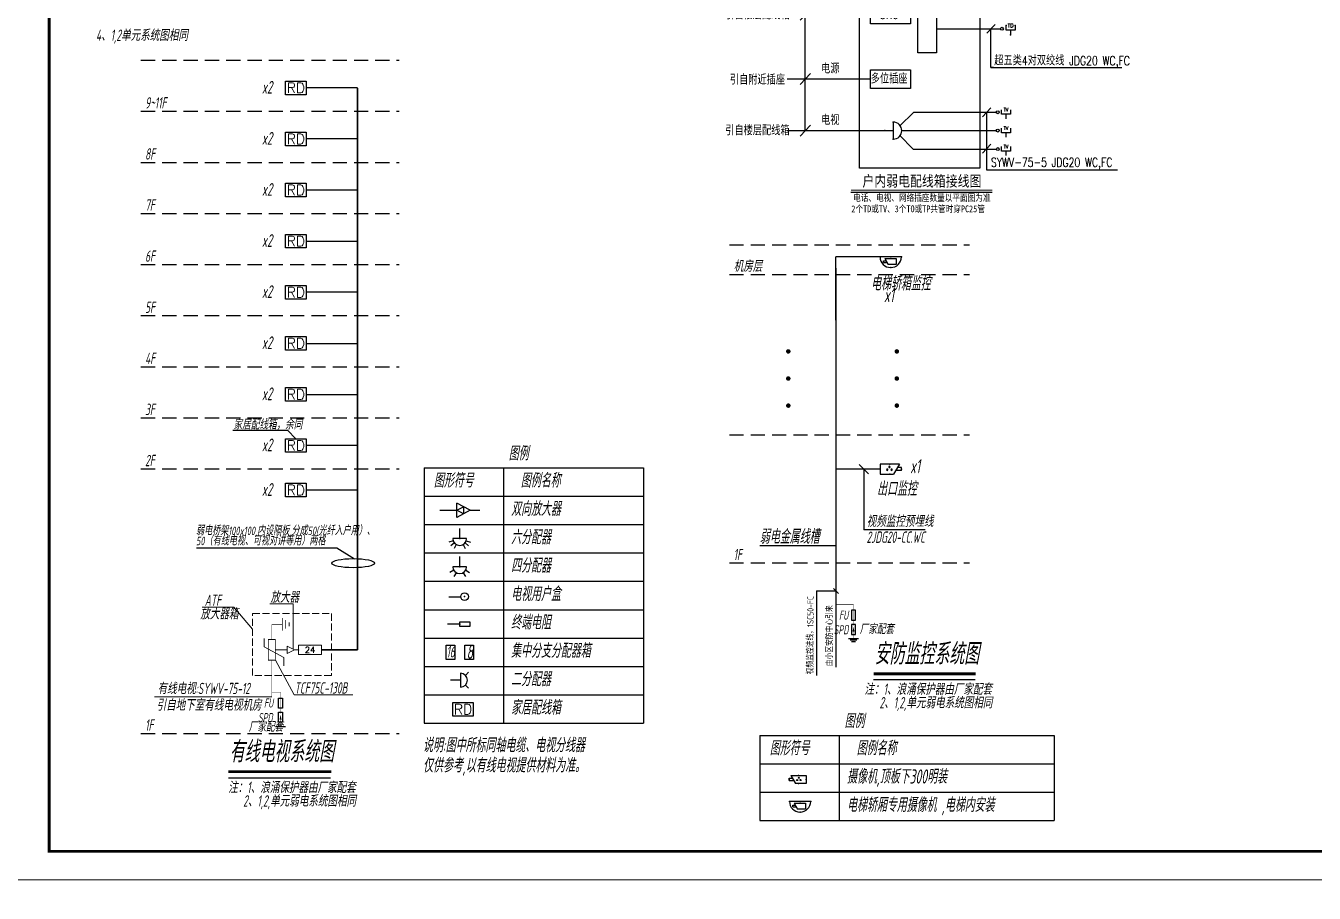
# Model space of a CAD drawing. Extents: x 3774419 to 4775970, y -926964 to 2266.
# Drawn here: x 4609446 to 4654804, y -689729 to -659165 of the extents above; entities that cross this region are included whole.
import ezdxf
from ezdxf.enums import TextEntityAlignment as Align

# ---------------------------------------------------------------- set-up
doc = ezdxf.new("R2010")
doc.units = 0
doc.header["$LTSCALE"] = 1000
doc.header["$MEASUREMENT"] = 0
doc.linetypes.add('DASH', pattern=[0.35, 0.25, -0.1])
doc.linetypes.add('DASHED', pattern=[0.75, 0.5, -0.25])
doc.layers.get('0').update_dxf_attribs({"linetype": 'CONTINUOUS'})
for name, color, linetype in [('!!电气', 1, 'CONTINUOUS'), ('!校对', 2, 'CONTINUOUS'), ('DIM-照明', 7, 'CONTINUOUS'), ('EQUIP-安防', 3, 'CONTINUOUS'), ('EQUIP-通讯', 3, 'CONTINUOUS'), ('LINMK1', 7, 'CONTINUOUS'), ('PDIM', 3, 'CONTINUOUS'), ('T-通用', 7, 'CONTINUOUS'), ('TEL_TEXT', 7, 'CONTINUOUS'), ('WIRE-照明', 2, 'CONTINUOUS'), ('消防平面文字层', 141, 'CONTINUOUS'), ('照明平面导线层', 3, 'CONTINUOUS')]:
    doc.layers.add(name, color=color, linetype=linetype)
doc.layers.add('图框', color=147, linetype='CONTINUOUS', lineweight=20)
doc.layers.add('文字彩图', color=7, linetype='CONTINUOUS', lineweight=0)
doc.styles.add('-黑体', font='simhei.ttf', dxfattribs={"width": 0.8})
doc.styles.add('1常用弱电', font='SIMPLEX.shx', dxfattribs={"width": 0.8, "height": 3.5, "bigfont": 'HZTXT.shx'})
doc.styles.add('_COMPLEX', font='COMPLEX', dxfattribs={"width": 0.6})
doc.styles.add('_HZTXT', font='isocp2.shx', dxfattribs={"width": 0.8, "bigfont": 'hztxt.shx'})
doc.styles.add('_TCH_LABEL', font='COMPLEX', dxfattribs={"bigfont": 'GBCBIG'})
doc.styles.add('_TEL_DIM', font='SIMPLEX', dxfattribs={"width": 0.8, "height": 3.5, "bigfont": 'HZTXT'})
doc.styles.add('DX', font='romans.shx', dxfattribs={"width": 0.8, "bigfont": 'hztxt.shx'})
doc.styles.add('HZTXT', font='gbeitc.shx', dxfattribs={"width": 0.8, "height": 400, "bigfont": 'hztxt.shx'})
doc.styles.get("Standard").update_dxf_attribs({"font": 'gbenor.shx', "bigfont": 'gbcbig.shx'})

# ---------------------------------------------------------------- blocks, each defined once
blk = doc.blocks.new('电视图例$0$弱电图块双向放大器')
for p, q in [((-598, 0), (0, 0)), ((0, -251), (0, 251)), ((470, 0), (0, 251)), ((0, 0), (235, 125)), ((470, 0), (0, -251)), ((235, -125), (0, 0)), ((235, 125), (235, -125)), ((470, 0), (810, 0))]:
    blk.add_line(p, q)
blk.add_point((0, 0))
blk = doc.blocks.new('电视图例$0$六分配器')
for p, q in [((243, 0), (-243, 0)), ((0, 0), (0, 357)), ((-231, -78), (-380, -128)), ((-188, -155), (-309, -256)), ((-119, -212), (-197, -350)), ((119, -212), (197, -350)), ((188, -155), (309, -256)), ((231, -78), (380, -128))]:
    blk.add_line(p, q)
blk.add_arc((0, 0), 243, 180, 0)
blk.add_point((0, 0))
blk = doc.blocks.new('电视图例$0$电视用户盒')
blk.add_line((-932, -1), (-222, -1))
blk.add_circle((0, 0), 222)
blk.add_point((0, 0))
blk = doc.blocks.new('电视图例$0$终端电阻')
blk.add_line((0, 0), (-706, 0))
blk.add_lwpolyline([(0, 132), (601, 132), (601, -132), (0, -132)], close=True)
blk.add_point((0, 0))
blk = doc.blocks.new('四分配器')
for p, q in [((243, 0), (-243, 0)), ((0, 0), (0, 357)), ((-211, -122), (-347, -201)), ((-122, -211), (-201, -347)), ((122, -211), (201, -347)), ((211, -122), (347, -201))]:
    blk.add_line(p, q)
blk.add_arc((0, 0), 243, 180, 0)
blk.add_point((0, 0))
blk = doc.blocks.new('二分配器')
for p, q in [((243, 0), (-243, 0)), ((0, 0), (0, 357)), ((-172, -172), (-284, -284)), ((172, -172), (284, -284))]:
    blk.add_line(p, q)
blk.add_arc((0, 0), 243, 180, 0)
blk.add_point((0, 0))
blk = doc.blocks.new('CNS-TC4')
at = {"color": 130}
blk.add_lwpolyline([(-300, 200), (300, 200), (300, -200), (-300, -200)], close=True, dxfattribs=at)
at = {"color": 7, "style": '1常用弱电'}
blk.add_text('RD', height=300, dxfattribs=at).set_placement((0, 0), align=Align.MIDDLE)
blk = doc.blocks.new('$equip$00001677')
for p, q in [((0.75, 0.6), (-0.75, 0.6)), ((-0.75, 0.6), (-0.75, 0)), ((-0.75, 0), (0.75, 0)), ((0.75, 0), (0.75, 0.6))]:
    blk.add_line(p, q)
for p in [(-0.75, 0.3), (0, 0.6), (0, 0), (0.75, 0.3)]:
    blk.add_point(p)
at = {"style": '_TCH_LABEL', "flags": 8}
blk.add_attdef('16', text='', height=0.4, dxfattribs=at).set_placement((0, 0.3), align=Align.MIDDLE_CENTER)
at = {"style": '_TCH_LABEL', "flags": 9}
blk.add_attdef('A', (0, 0), '', height=0.00002, dxfattribs=at)
blk = doc.blocks.new('$equip$00001679')
blk.add_lwpolyline([(0, 0), (0, -0.267)])
blk.add_lwpolyline([(0, -0.733), (-0.233, -0.267), (0.233, -0.267), (0, -0.733), (0, -1)], close=True)
at = {"flags": 9}
blk.add_attdef('S', (0, 0), '', height=0.00000667, dxfattribs=at)
blk = doc.blocks.new('0114')
at = {"color": 3, "linetype": 'Continuous', "const_width": 0.3}
for points in [[(0, 0), (0, -4.58)], [(-2.75, -4.58), (2.75, -4.58)], [(-1.83, -6.01), (1.83, -6.01)], [(-0.86, -7.5), (0.86, -7.5)]]:
    blk.add_lwpolyline(points, dxfattribs=at)
blk = doc.blocks.new('_LINKPT1')
blk.add_line((0, 0), (0, 0))
blk = doc.blocks.new('M_X40NMK')
for p, q in [((-0.5, 0.5), (-0.5, 1)), ((0.5, 0.5), (-0.5, 0.5)), ((0, 0.5), (0, 0)), ((0.5, 1), (0.5, 0.5))]:
    blk.add_line(p, q)
at = {"xscale": 0.002, "yscale": 0.002, "zscale": 0.002}
blk.add_blockref('_LINKPT1', (0, 0), dxfattribs=at)
at = {"style": '_COMPLEX', "width": 0.8, "flags": 8}
blk.add_attdef('$TEXT$', text='', height=0.4, dxfattribs=at).set_placement((0, 1), align=Align.MIDDLE_CENTER)
at = {"width": 0.8, "flags": 9}
blk.add_attdef('A', (0, 0), '', height=0.00002, dxfattribs=at)
blk = doc.blocks.new('00DX001_5-424')
blk.add_line((0, 0), (12.5, 0))
blk.add_circle((15, 0), 2.5)
blk = doc.blocks.new('$equip$00001382')
for p, q in [((-0.5, 0.5), (-0.5, 1)), ((0.5, 0.5), (-0.5, 0.5)), ((0, 0.5), (0, 0)), ((0.5, 1), (0.5, 0.5))]:
    blk.add_line(p, q)
for p in [(-0.5, 1), (0, 0.5), (0, 0), (0.5, 1)]:
    blk.add_point(p)
at = {"style": '_TCH_LABEL', "flags": 8}
blk.add_attdef('$TEXT$', text='', height=0.4, dxfattribs=at).set_placement((0, 1), align=Align.MIDDLE_CENTER)
at = {"style": '_TCH_LABEL', "flags": 9}
blk.add_attdef('A', (0, 0), '', height=0.00002, dxfattribs=at)
blk = doc.blocks.new('M_X41FTT')
for p, q in [((-0.5, 0.5), (-0.5, 1)), ((0.5, 0.5), (-0.5, 0.5)), ((0, 0.5), (0, 0)), ((0.5, 1), (0.5, 0.5))]:
    blk.add_line(p, q)
at = {"xscale": 0.002, "yscale": 0.002, "zscale": 0.002}
blk.add_blockref('_LINKPT1', (0, 0), dxfattribs=at)
at = {"style": '_COMPLEX', "width": 0.8, "flags": 8}
blk.add_attdef('$TEXT$', text='', height=0.4, dxfattribs=at).set_placement((0, 1), align=Align.MIDDLE_CENTER)
at = {"width": 0.8, "flags": 9}
blk.add_attdef('A', (0, 0), '', height=0.00002, dxfattribs=at)
blk = doc.blocks.new('$equip$00001429')
for p, q in [((-0.5, 0.5), (0.5, 0.5)), ((0, 0), (0, 0.5))]:
    blk.add_line(p, q)
blk.add_arc((0, 0.5), 0.5, 0, 180)
for p in [(0, 1), (-0.5, 0.5), (0, 0), (0.5, 0.5)]:
    blk.add_point(p)
at = {"style": '_TCH_LABEL', "flags": 9}
blk.add_attdef('A', (0, 0), '', height=0.00002, dxfattribs=at)
blk = doc.blocks.new('DGASDGSDGASDGSAG')
for p, q in [((646042, -71350), (646045, -60539)), ((646045, -61255), (651729, -61255)), ((646045, -62071), (651729, -62071)), ((646045, -62886), (651729, -62886)), ((648435, -73008), (648435, -63847)), ((648435, -63847), (653720, -63847)), ((653720, -63847), (653720, -73008)), ((654003, -64913), (654375, -64525)), ((654191, -64396), (654189, -66085)), ((654191, -64396), (659951, -64396)), ((654003, -65594), (654375, -65206)), ((645289, -66234), (648905, -66234)), ((645810, -66484), (646275, -66000)), ((650666, -66234), (650996, -66234)), ((654003, -66279), (654375, -65892)), ((651838, -66860), (654322, -66860)), ((654024, -67056), (654396, -66669)), ((654212, -68563), (654210, -66862)), ((654213, -68349), (654212, -68348)), ((654324, -68563), (654212, -68563)), ((654213, -68563), (659972, -68563)), ((645239, -69073), (648905, -69073)), ((645810, -69323), (646275, -68839)), ((650188, -71159), (650819, -70542)), ((650819, -70542), (654447, -70542)), ((653838, -70736), (654210, -70348)), ((654019, -70542), (654019, -73083)), ((645239, -71342), (649529, -71342)), ((645810, -71592), (646275, -71107)), ((650288, -71351), (654447, -71351)), ((650188, -71550), (650789, -72161)), ((653838, -72336), (654210, -71949)), ((650789, -72161), (654441, -72161)), ((653720, -73008), (648435, -73008)), ((654019, -73083), (659779, -73083)), ((648049, -74062), (654271, -74062))]:
    blk.add_line(p, q)
for points in [[(650996, -64473), (651817, -64473), (651817, -66234), (650996, -66234)], [(648905, -66650), (648905, -65830), (650666, -65830), (650666, -66650)], [(650996, -66234), (651817, -66234), (651817, -67921), (650996, -67921)], [(648905, -69495), (648905, -68674), (650666, -68674), (650666, -69495)]]:
    blk.add_lwpolyline(points, close=True)
for points, const_width in [([(651817, -64717), (654613, -64717)], 35), ([(651817, -65398), (654613, -65398)], 35), ([(645289, -66234), (648905, -66234)], 35), ([(651817, -66083), (654613, -66083)], 35), ([(651838, -66860), (654634, -66860)], 35), ([(645239, -69073), (648435, -69073)], 35), ([(650188, -71159), (650819, -70542)], 35), ([(650819, -70542), (654447, -70542)], 35), ([(645239, -71342), (649538, -71351)], 35), ([(650288, -71351), (654447, -71351)], 35), ([(650188, -71550), (650789, -72161)], 35), ([(650789, -72161), (654454, -72160)], 35), ([(648049, -73972), (654271, -73972)], 30)]:
    blk.add_lwpolyline(points, dxfattribs=dict(const_width=const_width))
at = {"xscale": 400, "yscale": 400, "zscale": 400}
for name, p, values in [('M_X40NMK', (655012, -64997), {'$TEXT$': 'TP'}), ('M_X40NMK', (655012, -65683), {'$TEXT$': 'TP'}), ('M_X40NMK', (655012, -66368), {'$TEXT$': 'TP'}), ('M_X41FTT', (654871, -70832), {'$TEXT$': 'TV'}), ('M_X41FTT', (654871, -71642), {'$TEXT$': 'TV'}), ('M_X41FTT', (654871, -72451), {'$TEXT$': 'TV'})]:
    blk.add_blockref(name, p, dxfattribs=at).add_auto_attribs(values)
at = {"xscale": 25, "yscale": 25, "zscale": 25}
for p in [(654301, -64717), (654301, -65398), (654301, -66083), (654322, -66860), (654134, -70541), (654134, -71351), (654141, -72160)]:
    blk.add_blockref('00DX001_5-424', p, dxfattribs=at)
at = {"ltscale": 0.5, "xscale": 400, "yscale": 400, "zscale": 400}
blk.add_blockref('$equip$00001382', (655077, -67125), dxfattribs=at).add_auto_attribs({'$TEXT$': 'TD'})
at = {"xscale": 750, "yscale": 750, "zscale": 750, "rotation": 270}
blk.add_blockref('$equip$00001429', (649538, -71351), dxfattribs=at)
at = {"style": 'DX', "width": 0.75}
for s, p in [('二芯光缆 JDG20 WC,FC', (646277, -61146)), ('BV-3X2.5 JDG20 WC,FC', (646235, -61900)), ('SYWV-75-5 JDG20 WC,FC', (646235, -62716)), ('RVS-2X0.5 JDG16 WC,FC', (654381, -64259)), ('超五类4对双绞线 JDG20 WC,FC', (654355, -68473)), ('SYWV-75-5 JDG20 WC,FC', (654209, -72946))]:
    blk.add_text(s, height=400, dxfattribs=at).set_placement(p)
for s, height, style, width, p in [('户内弱电配线箱 (JX)', 400, 'DX', 0.75, (651011, -63659)), ('配线架', 400, 'DX', 0.75, (649871, -65038)), ('数据', 400, 'DX', 0.75, (647142, -65988)), ('电话', 400, 'DX', 0.75, (647761, -65986)), ('引自楼层配线箱', 400, 'DX', 0.75, (643936, -66443)), ('ONU', 400, 'DX', 0.75, (649730, -66426)), ('电源', 400, 'DX', 0.75, (647142, -68827)), ('引自附近插座', 400, 'DX', 0.75, (643936, -69318)), ('多位插座', 400, 'DX', 0.75, (649730, -69271)), ('电视', 400, 'DX', 0.75, (647142, -71096)), ('引自楼层配线箱', 400, 'DX', 0.75, (643936, -71551)), ('户内弱电配线箱接线图', 480, '-黑体', 0.8, (651175, -73808)), ('电话、电视、网络插座数量以平面图为准', 300, '-黑体', 0.8, (651171, -74453)), ('2个TD或TV、3个TO或TP共管时穿PC25管', 300, '-黑体', 0.8, (651008, -74944))]:
    blk.add_text(s, height=height, dxfattribs=dict(style=style, width=width)).set_placement(p, align=Align.CENTER)
blk = doc.blocks.new('$equip$00002965')
for p, q in [((-0.75, -0.1), (-0.75, 0.1)), ((-0.75, 0.1), (-0.46, 0.1)), ((-0.6, 0.35), (0.75, 0.35)), ((-0.6, 0.35), (-0.2, -0.35)), ((0.75, 0.35), (0.75, -0.35)), ((-0.75, -0.1), (-0.34, -0.1)), ((0.75, -0.35), (-0.2, -0.35))]:
    blk.add_line(p, q)
at = {"const_width": 0.05}
blk.add_lwpolyline([(-0.75, 0.1), (-0.75, -0.1), (-0.34, -0.1), (-0.2, -0.35), (0.75, -0.35), (0.75, 0.35), (-0.6, 0.35), (-0.46, 0.1), (-0.75, 0.1), (-0.75, -0.1)], dxfattribs=at)
for centre in [(0.1, 0.15), (-0.05, -0.05), (0.25, -0.05)]:
    blk.add_circle(centre, 0.05)
for p in [(-0.75, 0), (0.07, 0.35), (0.07, -0.35), (0.75, 0)]:
    blk.add_point(p)
for points in [[(0.06, 0.17), (0.14, 0.17), (0.05, 0.15), (0.15, 0.15)], [(0.06, 0.12), (0.14, 0.12), (0.05, 0.15), (0.15, 0.15)], [(0.07, 0.19), (0.12, 0.19), (0.06, 0.17), (0.14, 0.17)], [(0.07, 0.11), (0.12, 0.11), (0.06, 0.12), (0.14, 0.12)], [(0.1, 0.2), (0.1, 0.2), (0.07, 0.19), (0.12, 0.19)], [(0.1, 0.1), (0.1, 0.1), (0.07, 0.11), (0.12, 0.11)], [(-0.09, -0.03), (-0.01, -0.03), (-0.1, -0.05), (0, -0.05)], [(-0.09, -0.08), (-0.01, -0.08), (-0.1, -0.05), (0, -0.05)], [(-0.08, -0.01), (-0.03, -0.01), (-0.09, -0.03), (-0.01, -0.03)], [(-0.08, -0.09), (-0.03, -0.09), (-0.09, -0.08), (-0.01, -0.08)], [(-0.05, 0), (-0.05, 0), (-0.08, -0.01), (-0.03, -0.01)], [(-0.05, -0.1), (-0.05, -0.1), (-0.08, -0.09), (-0.03, -0.09)], [(0.21, -0.03), (0.29, -0.03), (0.2, -0.05), (0.3, -0.05)], [(0.21, -0.08), (0.29, -0.08), (0.2, -0.05), (0.3, -0.05)], [(0.22, -0.01), (0.27, -0.01), (0.21, -0.03), (0.29, -0.03)], [(0.22, -0.09), (0.27, -0.09), (0.21, -0.08), (0.29, -0.08)], [(0.25, 0), (0.25, 0), (0.22, -0.01), (0.27, -0.01)], [(0.25, -0.1), (0.25, -0.1), (0.22, -0.09), (0.27, -0.09)]]:
    blk.add_solid(points)
at = {"color": 7, "style": '_TEL_DIM', "flags": 1}
for tag in ['A', 'REMARK']:
    blk.add_attdef(tag, text='', height=0.00002, dxfattribs=at).set_placement((0, 0), align=Align.MIDDLE_CENTER)
blk = doc.blocks.new('$equip$00002731')
for p, q in [((0.75, 0), (-0.75, 0)), ((-0.517, -0.273), (-0.341, -0.273)), ((-0.517, -0.393), (-0.517, -0.273)), ((-0.517, -0.393), (-0.273, -0.393)), ((-0.427, -0.123), (-0.187, -0.543)), ((-0.427, -0.123), (0.383, -0.123)), ((0.383, -0.543), (-0.187, -0.543)), ((0.383, -0.123), (0.383, -0.543))]:
    blk.add_line(p, q)
at = {"const_width": 0.04}
for points in [[(-0.75, 0), (-0.775, 0)], [(0.75, 0), (0.775, 0)]]:
    blk.add_lwpolyline(points, dxfattribs=at)
blk.add_lwpolyline([(0.75, 0, -1), (-0.75, 0), (0.75, 0), (0.75, 0, -1), (-0.75, 0, -1.517539)], format="xyb", dxfattribs=at)
blk.add_arc((0, 0), 0.75, 180, 0)
for p in [(0, 0), (0.75, 0), (-0.75, -0.005), (0, -0.75)]:
    blk.add_point(p)
at = {"color": 7, "flags": 1}
for tag in ['A', 'REMARK']:
    blk.add_attdef(tag, text='', height=0.00002, dxfattribs=at).set_placement((0, 0), align=Align.MIDDLE_CENTER)
blk = doc.blocks.new('$equip$00001465')
for p, q in [((-0.75, 0.1), (-0.457, 0.1)), ((-0.75, -0.1), (-0.75, 0.1)), ((-0.6, 0.35), (-0.2, -0.35)), ((-0.6, 0.35), (0.75, 0.35)), ((0.75, 0.35), (0.75, -0.35)), ((-0.75, -0.1), (-0.343, -0.1)), ((0.75, -0.35), (-0.2, -0.35))]:
    blk.add_line(p, q)
for centre in [(-0.05, -0.05), (0.1, 0.15), (0.25, -0.05)]:
    blk.add_circle(centre, 0.05)
for p in [(-0.75, 0), (0.075, 0.35), (0.75, 0), (0.075, -0.35)]:
    blk.add_point(p)
for points in [[(-0.05, 0), (-0.05, 0), (-0.075, -0.007), (-0.025, -0.007)], [(0.057, 0.175), (0.143, 0.175), (0.05, 0.15), (0.15, 0.15)], [(0.057, 0.125), (0.143, 0.125), (0.05, 0.15), (0.15, 0.15)], [(0.075, 0.193), (0.125, 0.193), (0.057, 0.175), (0.143, 0.175)], [(0.075, 0.107), (0.125, 0.107), (0.057, 0.125), (0.143, 0.125)], [(0.1, 0.2), (0.1, 0.2), (0.075, 0.193), (0.125, 0.193)], [(0.1, 0.1), (0.1, 0.1), (0.075, 0.107), (0.125, 0.107)], [(0.25, 0), (0.25, 0), (0.225, -0.007), (0.275, -0.007)], [(-0.093, -0.025), (-0.007, -0.025), (-0.1, -0.05), (0, -0.05)], [(-0.093, -0.075), (-0.007, -0.075), (-0.1, -0.05), (0, -0.05)], [(-0.075, -0.007), (-0.025, -0.007), (-0.093, -0.025), (-0.007, -0.025)], [(-0.075, -0.093), (-0.025, -0.093), (-0.093, -0.075), (-0.007, -0.075)], [(-0.05, -0.1), (-0.05, -0.1), (-0.075, -0.093), (-0.025, -0.093)], [(0.207, -0.025), (0.293, -0.025), (0.2, -0.05), (0.3, -0.05)], [(0.207, -0.075), (0.293, -0.075), (0.2, -0.05), (0.3, -0.05)], [(0.225, -0.007), (0.275, -0.007), (0.207, -0.025), (0.293, -0.025)], [(0.225, -0.093), (0.275, -0.093), (0.207, -0.075), (0.293, -0.075)], [(0.25, -0.1), (0.25, -0.1), (0.225, -0.093), (0.275, -0.093)]]:
    blk.add_solid(points)
at = {"flags": 9}
blk.add_attdef('A', (-0.016, -0.016), '', height=0.00002, dxfattribs=at)
blk = doc.blocks.new('A$C479D69DE')
at = {"layer": 'EQUIP-通讯', "linetype": 'Continuous'}
for p, q in [((791, -1211), (443, -1211)), ((737, -1266), (497, -1266)), ((688, -1321), (546, -1321))]:
    blk.add_line(p, q, dxfattribs=at)
at = {"layer": 'EQUIP-通讯', "linetype": 'Continuous', "const_width": 14.2}
for points in [[(617, 0), (0, 0)], [(617, 0), (617, -752)], [(617, -913), (617, -1211)]]:
    blk.add_lwpolyline(points, dxfattribs=at)
at = {"layer": 'EQUIP-通讯', "linetype": 'Continuous'}
for points in [[(690, -206), (543, -206), (543, -560), (690, -560)], [(690, -707), (543, -707), (543, -1062), (690, -1062)]]:
    blk.add_lwpolyline(points, close=True, dxfattribs=at)
blk.add_lwpolyline([(617, -795, 0, 70.8, 0), (617, -963, 70.8, 70.8, 0)], format="xyseb", dxfattribs=at)
at = {"layer": 'DIM-照明', "color": 7, "style": 'HZTXT', "width": 0.7}
for s, p in [('FU', (272, -382)), ('SPD', (181, -897))]:
    blk.add_text(s, height=320, dxfattribs=at).set_placement(p, align=Align.MIDDLE)
blk.add_text('厂家配套', height=320, dxfattribs=at).set_placement((832, -1047))
blk = doc.blocks.new('A$C6D74366A')
at = {"layer": '!!电气', "color": 2}
blk.add_blockref('A$C479D69DE', (0, -925), dxfattribs=at)

msp = doc.modelspace()

# ---------------------------------------------------------------- linework, layer by layer
at = {"layer": '!!电气'}
msp.add_lwpolyline([(4637966.3, -677484.9), (4635284.6, -677484.9)], dxfattribs=at)
at = {"layer": 'DIM-照明', "color": 84, "linetype": 'DASHED'}
for p, q in [((4613501.5, -660377.4), (4622585.5, -660377.4)), ((4613501.5, -662177.4), (4622585.5, -662177.4)), ((4613501.5, -663977.4), (4622585.5, -663977.4)), ((4613501.5, -665777.4), (4622585.5, -665777.4)), ((4634217.1, -666885.7), (4642664.3, -666885.7)), ((4613501.5, -667577.4), (4622585.5, -667577.4)), ((4634217.1, -667930.1), (4642664.3, -667930.1)), ((4613501.5, -669377.4), (4622585.5, -669377.4)), ((4613501.5, -671177.4), (4622585.5, -671177.4)), ((4613501.5, -672977.4), (4622585.5, -672977.4)), ((4634217.1, -673577.7), (4642664.3, -673577.7)), ((4613501.5, -674777.4), (4622585.5, -674777.4)), ((4634217.1, -678091.4), (4642664.3, -678091.4)), ((4613501.5, -684099.4), (4622585.5, -684099.5, 0))]:
    msp.add_line(p, q, dxfattribs=at)
at = {"layer": 'DIM-照明', "color": 7}
for p, q in [((4616731.2, -673409, -59594.4), (4618660.7, -673409, -59594.4)), ((4618660.7, -673409, -59594.4), (4618955.1, -673714.2, -59594.4)), ((4615454.1, -677555.6, 76206.8), (4620399.3, -677555.6, 76206.8)), ((4620399.3, -677555.6, 76206.8), (4621013.4, -677943, 76206.8))]:
    msp.add_line(p, q, dxfattribs=at)
at = {"layer": 'DIM-照明'}
for p, q in [((4623465.7, -674739.2, 7434.4), (4623465.7, -683739.2, 7434.4)), ((4623465.7, -674739.2, 7434.4), (4631196.7, -674739.2, 7434.4)), ((4626260.3, -674739.2, 7434.4), (4626260.3, -683739.2, 7434.4)), ((4631196.7, -674739.2, 7434.4), (4631196.7, -683739.2, 7434.4)), ((4623465.7, -675739.2, 7434.4), (4631196.7, -675739.2, 7434.4)), ((4623465.7, -676739.2, 7434.4), (4631196.7, -676739.2, 7434.4)), ((4623465.7, -677739.2, 7434.4), (4631196.7, -677739.2, 7434.4)), ((4623465.7, -678739.2, 7434.4), (4631196.7, -678739.2, 7434.4)), ((4623465.7, -679739.2, 7434.4), (4631196.7, -679739.2, 7434.4)), ((4623465.7, -680739.2, 7434.4), (4631196.7, -680739.2, 7434.4)), ((4623465.7, -681739.2, 7434.4), (4631196.7, -681739.2, 7434.4)), ((4623465.7, -682739.2, 7434.4), (4631196.7, -682739.2, 7434.4)), ((4623465.7, -683739.2, 7434.4), (4631196.7, -683739.2, 7434.4)), ((4635289.9, -684170.2), (4635289.9, -687170.2)), ((4635289.9, -684170.2), (4645644, -684170.2)), ((4638084.5, -684170.2), (4638084.5, -687170.2)), ((4645644, -684170.2), (4645644, -687170.2)), ((4635289.9, -685170.2), (4645644, -685170.2)), ((4635289.9, -686170.2), (4645644, -686170.2)), ((4635289.9, -687170.2), (4645644, -687170.2))]:
    msp.add_line(p, q, dxfattribs=at)
at = {"layer": 'DIM-照明', "color": 7, "ltscale": 4}
for p, q in [((4639291.2, -682192.9, 0), (4642867.6, -682192.9, 0)), ((4616582.9, -685660.4), (4620177.5, -685660.4))]:
    msp.add_line(p, q, dxfattribs=at)
at = {"layer": 'DIM-照明', "color": 7, "ltscale": 4, "const_width": 98.5, "elevation": 0}
for points in [[(4639290.1, -681998.7), (4642889.3, -681998.7)], [(4616581.7, -685444.7), (4620201.6, -685444.7)]]:
    msp.add_lwpolyline(points, dxfattribs=at)
at = {"layer": 'DIM-照明', "color": 7}
msp.add_ellipse((4620973.1, -678099, 76206.8), major_axis=(-754.2, 0), ratio=0.2126389, start_param=-1.5707963, end_param=4.712389, dxfattribs=at)
at = {"layer": 'EQUIP-通讯'}
for p, q in [((4621124.6, -661354.2, -59593.1), (4619315.1, -661354.2, -59593.1)), ((4621124.6, -661354.2, -59593.1), (4619315.1, -661354.2, -59593.1)), ((4621124.6, -663154.2, -59593.1), (4619315.1, -663154.2, -59593.1)), ((4621124.6, -663154.2, -59593.1), (4619315.1, -663154.2, -59593.1)), ((4621124.6, -664954.2, 0), (4619315.1, -664954.2, -59593.1)), ((4621124.6, -664954.2, 0), (4619315.1, -664954.2, -59593.1)), ((4619315.1, -666754.2, -59594.4), (4621124.6, -666754.2, -59593.1)), ((4621124.6, -668554.2), (4619315.1, -668554.2, -59593.1)), ((4621124.6, -668554.2), (4619315.1, -668554.2, -59593.1)), ((4619315.1, -670354.2, -59594.4), (4621124.6, -670354.2, -59593.1)), ((4619315.1, -672154.2, -59594.4), (4621124.6, -672154.2, -59593.1)), ((4621124.6, -673954.2), (4619315.1, -673954.2, -59593.1)), ((4621124.6, -673954.2), (4619315.1, -673954.2, -59593.1)), ((4621124.6, -675524.3), (4619315.1, -675524.3, -59593.1)), ((4621124.6, -675524.3), (4619315.1, -675524.3, -59593.1))]:
    msp.add_line(p, q, dxfattribs=at)
at = {"layer": 'EQUIP-通讯', "linetype": 'Continuous'}
msp.add_line((4618242.2, -683855.1, -116692.3), (4618590.2, -683855.1, -116692.3), dxfattribs=at)
at = {"layer": 'EQUIP-通讯', "const_width": 50, "elevation": 0}
msp.add_lwpolyline([(4621124.6, -681153.6), (4621124.6, -661354.2)], dxfattribs=at)
at = {"layer": 'EQUIP-通讯', "const_width": 50}
for points in [[(4637964.1, -667700.9), (4637967.3, -678623.4)], [(4619859.6, -681153.6), (4621124.6, -681153.6)]]:
    msp.add_lwpolyline(points, dxfattribs=at)
at = {"layer": 'EQUIP-通讯', "linetype": 'Continuous', "const_width": 14.2}
for points in [[(4618109.9, -680254.3), (4618109.9, -680788.1)], [(4618109.9, -682813.3), (4618109.9, -681519.1)]]:
    msp.add_lwpolyline(points, dxfattribs=at)
at = {"layer": 'EQUIP-通讯', "elevation": 7434.4}
for points in [[(4624242.3, -680993.8), (4624553.4, -680993.8), (4624553.4, -681487.6), (4624242.3, -681487.6)], [(4624900.6, -680993.8), (4625211.6, -680993.8), (4625211.6, -681487.6), (4624900.6, -681487.6)]]:
    msp.add_lwpolyline(points, close=True, dxfattribs=at)
at = {"layer": 'EQUIP-通讯', "linetype": 'Continuous', "const_width": 14.2, "elevation": -116692.3}
for points in [[(4618416.2, -682644.3), (4618109.9, -682644.3)], [(4618416.2, -682644.3), (4618416.2, -683396.6)], [(4618416.2, -683557.5), (4618416.2, -683855.1)]]:
    msp.add_lwpolyline(points, dxfattribs=at)
at = {"layer": 'EQUIP-通讯', "linetype": 'Continuous', "elevation": -116692.3}
for points in [[(4618342.8, -682850), (4618489.6, -682850), (4618489.6, -683204.3), (4618342.8, -683204.3)], [(4618342.8, -683351.6), (4618489.6, -683351.6), (4618489.6, -683705.9), (4618342.8, -683705.9)]]:
    msp.add_lwpolyline(points, close=True, dxfattribs=at)
msp.add_lwpolyline([(4618416.2, -683439, 0, 70.8, 0), (4618416.2, -683607.2, 70.8, 70.8, 0)], format="xyseb", dxfattribs=at)
at = {"layer": 'LINMK1', "color": 2}
for p in [(4638949.4, -674784.1), (4641103.2, -676921.7)]:
    msp.add_line(p, (4638949.4, -676921.7), dxfattribs=at)
at = {"layer": 'LINMK1', "color": 3}
for p, q in [((4637285.5, -679076.6, 70815.7), (4637285.5, -682053.1, 70815.7)), ((4637285.5, -679076.6, 86864.8), (4637967.2, -679076.6, 3.2))]:
    msp.add_line(p, q, dxfattribs=at)
at = {"layer": 'T-通用', "linetype": 'Continuous', "const_width": 79.4}
for points in [[(4636250.5, -670638.8, 1), (4636329.9, -670638.8, 1)], [(4640070.3, -670638.8, 1), (4640149.6, -670638.8, 1)], [(4636250.5, -671593.6, 1), (4636329.9, -671593.6, 1)], [(4640070.3, -671593.6, 1), (4640149.6, -671593.6, 1)], [(4636250.5, -672548.5, 1), (4636329.9, -672548.5, 1)], [(4640070.3, -672548.5, 1), (4640149.6, -672548.5, 1)]]:
    msp.add_lwpolyline(points, format="xyb", close=True, dxfattribs=at)
at = {"layer": 'WIRE-照明'}
for p, q in [((4637964.1, -667700.9), (4637964.1, -667310.6)), ((4639521.3, -667310.6), (4637964.1, -667310.6)), ((4639523.6, -674784.1), (4637966, -674784.2))]:
    msp.add_line(p, q, dxfattribs=at)
at = {"layer": 'WIRE-照明', "color": 2, "ltscale": 0.1}
msp.add_line((4639109.4, -674946.6), (4638789.4, -674621.6), dxfattribs=at)
at = {"layer": 'WIRE-照明', "ltscale": 0.4}
msp.add_line((4637967.3, -678623.4), (4637967.3, -681764.7), dxfattribs=at)
at = {"layer": '图框'}
for points in [[(4607769.6, -629853.6), (4691869.6, -629853.6), (4691869.6, -689253.6), (4607769.6, -689253.6)], [(4607769.6, -689253.6), (4691869.6, -689253.6), (4691869.6, -748653.6), (4607769.6, -748653.6)]]:
    msp.add_lwpolyline(points, close=True, dxfattribs=at)
at = {"layer": '图框', "const_width": 100}
msp.add_lwpolyline([(4690869.6, -688253.6), (4690869.6, -630853.6), (4610269.6, -630853.6), (4610269.6, -688253.6)], close=True, dxfattribs=at)
at = {"layer": '文字彩图', "color": 3}
for p, q in [((4615650.8, -679651.2, 87669.7), (4616774.4, -679651.2, 87669.7)), ((4616774.4, -679651.2, 87669.7), (4617430.7, -680420.1, 87669.7)), ((4618860.2, -679526.1, 43834.8), (4618039.6, -679526.1, 43834.8)), ((4618860.2, -679526.1, 43834.8), (4618860.2, -681132.2, 43834.8)), ((4618898.2, -682741.8, 87669.7), (4618243.4, -681519.1)), ((4620963, -682741.8, 87669.7), (4618898.2, -682741.8, 87669.7))]:
    msp.add_line(p, q, dxfattribs=at)
at = {"layer": '文字彩图', "color": 3, "linetype": 'DASH'}
for p, q in [((4617430.7, -682058.6, 87669.7), (4617430.7, -679877, 87669.7)), ((4617430.7, -679877, 87669.7), (4620205.1, -679877, 87669.7)), ((4620205.1, -679877, 87669.7), (4620205.1, -682058.6, 87669.7)), ((4620205.1, -682058.6, 87669.7), (4617430.7, -682058.6, 87669.7))]:
    msp.add_line(p, q, dxfattribs=at)
at = {"layer": '文字彩图', "color": 3, "linetype": 'Continuous'}
for p, q in [((4617832.9, -680750.6), (4617832.9, -681051.4)), ((4617832.9, -681051.4), (4618532, -681420.8)), ((4618532, -681420.8), (4618532, -681721.5))]:
    msp.add_line(p, q, dxfattribs=at)
at = {"layer": '文字彩图', "linetype": 'Continuous'}
for p, q in [((4618505.8, -681153.6), (4618231.8, -681153.6)), ((4618109.9, -682813.3), (4613979.2, -682813.3))]:
    msp.add_line(p, q, dxfattribs=at)
at = {"layer": '文字彩图', "color": 3, "linetype": 'Continuous', "const_width": 29.2}
msp.add_lwpolyline([(4618231.8, -680788.1), (4617988.1, -680788.1), (4617988.1, -681519.1), (4618231.8, -681519.1)], close=True, dxfattribs=at)
at = {"layer": '消防平面文字层'}
msp.add_line((4637881, -678990.3, 3.2), (4638053.5, -679162.9, 3.2), dxfattribs=at)

# ---------------------------------------------------------------- block references
at = {"layer": '!校对', "color": 2}
msp.add_blockref('A$C6D74366A', (4637967.3, -678623.4), dxfattribs=at)
at = {"layer": 'EQUIP-安防', "linetype": 'ByBlock', "ltscale": 2, "xscale": 500, "yscale": 500, "zscale": 500}
for p in [(4639896.2, -667308.2), (4636705.8, -686492.6)]:
    msp.add_blockref('$equip$00002731', p, dxfattribs=at)
at = {"layer": 'EQUIP-安防', "xscale": 400, "yscale": 400, "zscale": 400}
msp.add_blockref('$equip$00002965', (4636622, -685718.9), dxfattribs=at)
at = {"layer": 'EQUIP-通讯'}
for name, p, xscale, yscale, zscale in [('$equip$00001465', (4639898.6, -674784.1), -500, 500, 500), ('电视图例$0$电视用户盒', (4624895.5, -679279.4, 7434.4), 0.6000000238418579, 0.6000000238418579, 0.6000000238418579), ('电视图例$0$终端电阻', (4624721.3, -680246.9, 7434.4), 0.6000000238418579, 0.6000000238418579, 0.6000000238418579)]:
    msp.add_blockref(name, p, dxfattribs=dict(at, xscale=xscale, yscale=yscale, zscale=zscale))
for name, p in [('电视图例$0$弱电图块双向放大器', (4624626.3, -676235.6, 7434.4)), ('电视图例$0$六分配器', (4624721.7, -677231.5, 7434.4)), ('四分配器', (4624721.7, -678225.6, 7434.4))]:
    msp.add_blockref(name, p, dxfattribs=at)
at = {"layer": 'EQUIP-通讯', "rotation": 90}
msp.add_blockref('二分配器', (4624752.5, -682223.4, 7434.4), dxfattribs=at)
at = {"layer": 'T-通用', "xscale": 1.199999988079071, "yscale": 1.199999988079071, "zscale": 1.199999988079071}
for p in [(4618955.1, -661354.2, -59594.4), (4618955.1, -663154.2, -59594.4), (4618955.1, -664954.2, -59594.4), (4618955.1, -666754.2, -59594.4), (4618955.1, -668554.2, -59594.4), (4618955.1, -670354.2, -59594.4), (4618955.1, -672154.2, -59594.4), (4618955.1, -673954.2, -59594.4), (4618955.1, -675524.3, -59594.4), (4624841.1, -683246.6, 7434.4)]:
    msp.add_blockref('CNS-TC4', p, dxfattribs=at)
at = {"layer": 'TEL_TEXT', "xscale": 0.8, "yscale": 0.8, "zscale": 0.8}
msp.add_blockref('DGASDGSDGASDGSAG', (4120054.1, -605780.1), dxfattribs=at)
at = {"layer": '文字彩图', "xscale": 81.22499990463257, "yscale": 81.22499990463257, "zscale": 81.22499990463257, "rotation": 90}
msp.add_blockref('0114', (4618109.9, -680254.3), dxfattribs=at)
at = {"layer": '文字彩图', "ltscale": 5, "xscale": -541.5, "yscale": 541.5, "zscale": 541.4999999999854, "rotation": 90}
msp.add_blockref('$equip$00001679', (4618505.8, -681153.6), dxfattribs=at)
at = {"layer": '文字彩图', "ltscale": 5}
ref = msp.add_blockref('$equip$00001677', (4619453.5, -681316), dxfattribs=dict(at, xscale=-541.5, yscale=541.5, zscale=541.4999999999854))
ref.add_attrib('$TEXT$', '24', dxfattribs={"layer": '0', "height": 216.6, "style": '_TCH_LABEL', "flags": 8}).set_placement((4619453.5, -681153.6), align=Align.MIDDLE_CENTER)

# ---------------------------------------------------------------- texts
at = {"layer": 'DIM-照明', "style": 'HZTXT', "width": 0.7}
for s, height, p in [('电梯轿箱监控', 500, (4639198.6, -668492.5)), ('x1', 500, (4639659, -668901)), ('图例', 500, (4626443.4, -674480.6, 7434.4)), ('x1', 500, (4640578.7, -674930.5)), ('图形符号', 500, (4623810.4, -675433.7, 7434.4)), ('图例名称', 500, (4626870.1, -675433.7, 7434.4)), ('出口监控', 500, (4639409.5, -675726.6)), ('双向放大器', 500, (4626528.6, -676433.7, 7434.4)), ('六分配器', 500, (4626528.6, -677433.7, 7434.4)), ('弱电金属线槽', 500, (4635284.3, -677415.1)), ('四分配器', 500, (4626528.6, -678433.7, 7434.4)), ('电视用户盒', 500, (4626528.6, -679433.7, 7434.4)), ('终端电阻', 500, (4626528.6, -680433.7, 7434.4)), ('16', 400, (4624256.1, -681419, 7434.4)), ('8', 500, (4624965.4, -681470.3, 7434.4)), ('集中分支分配器箱', 500, (4626528.6, -681433.7, 7434.4)), ('二分配器', 500, (4626528.6, -682433.7, 7434.4)), ('家居配线箱', 500, (4626528.6, -683433.7, 7434.4)), ('图例', 500, (4638267.6, -683911.6)), ('说明:图中所标同轴电缆、电视分线器', 500, (4623426.3, -684760.7, 7434.4)), ('图形符号', 500, (4635634.6, -684864.6)), ('图例名称', 500, (4638694.3, -684864.6)), ('仅供参考,以有线电视提供材料为准。', 500, (4623426.3, -685471.8, 7434.4)), ('摄像机,顶板下300明装', 500, (4638352.7, -685864.6)), ('电梯轿厢专用摄像机 ,电梯内安装', 500, (4638352.7, -686864.6))]:
    msp.add_text(s, height=height, dxfattribs=at).set_placement(p)
at = {"layer": 'DIM-照明', "color": 7, "style": 'HZTXT', "width": 0.7}
for s, height, p in [('家居配线箱，余同', 320, (4616759.8, -673384.3, -59594.4)), ('视频监控预埋线', 400, (4639045.1, -676822.7)), ('50（有线电视、可视对讲等用）两格', 300, (4615438.6, -677468.3, 76206.8)), ('弱电桥架100x100,内设隔板,分成50(光纤入户用）、', 300, (4615438.6, -677111.7, 76206.8)), ('2JDG20-CC.WC', 400, (4639045.1, -677383.4)), ('安防监控系统图', 750, (4639324.3, -681670.2, 0)), ('厂家配套', 320, (4617293.9, -684035, -116692.3)), ('有线电视系统图', 750, (4616615.9, -685116.1))]:
    msp.add_text(s, height=height, dxfattribs=at).set_placement(p)
for s, p in [('FU', (4617995.3, -683026.6, -116692.3)), ('SPD', (4617877.7, -683541.2, -116692.3))]:
    msp.add_text(s, height=320, dxfattribs=at).set_placement(p, align=Align.MIDDLE)
at = {"layer": 'PDIM', "color": 3, "style": '_HZTXT', "width": 0.8}
for s, height, p in [('视频监控进线，1SC50-FC', 221.105, (4637177.4, -682019, 70815.7)), ('由小区安防中心引来', 221.11, (4637859.2, -681730.6))]:
    msp.add_text(s, height=height, rotation=90, dxfattribs=at).set_placement(p)
at = {"layer": '照明平面导线层', "color": 7, "style": 'HZTXT', "width": 0.7}
for s, p in [('4、1,2单元系统图相同', (4611919.2, -659699.1, 45778.4)), ('9~11F', (4613647.8, -662082.2)), ('8F', (4613647.8, -663882.2)), ('7F', (4613647.8, -665682.2)), ('6F', (4613647.8, -667482.2)), ('机房层', (4634363.4, -667834.9)), ('5F', (4613647.8, -669282.2)), ('4F', (4613647.8, -671082.2)), ('3F', (4613647.8, -672882.2)), ('2F', (4613647.8, -674682.2)), ('1F', (4634363.4, -677996.2)), ('ATF', (4615746.7, -679605.2, 87669.7)), ('放大器', (4618056.8, -679494.7, 43834.8)), ('放大器箱', (4615585.5, -680081.5, 87669.7)), ('有线电视:SYWV-75-12 ', (4614081.3, -682713.6)), ('TCF75C-130B', (4618908.1, -682694.6, 43834.8)), ('注：1、浪涌保护器由厂家配套', (4638969, -682738.9, 65482.4)), ('引自地下室有线电视机房', (4614045.9, -683296.7)), ('2、1,2,单元弱电系统图相同', (4639500.8, -683213.7, 65482.4)), ('1F', (4613647.7, -684004.2)), ('注：1、浪涌保护器由厂家配套', (4616568.8, -686199.8, 65482.4)), ('2、1,2,单元弱电系统图相同', (4617100.6, -686674.6, 65482.4))]:
    msp.add_text(s, height=400, dxfattribs=at).set_placement(p)
at = {"layer": '照明平面导线层', "color": 0, "ltscale": 0.5, "style": 'HZTXT', "width": 0.7}
for p in [(4617757.7, -661557, -59593.1), (4617757.7, -663357, -59593.1), (4617757.7, -665157, -59593.1), (4617757.7, -666957, -59593.1), (4617758.1, -668757, -59593.1), (4617757.7, -670557, -59593.1), (4617757.7, -672357, -59593.1), (4617758.1, -674157, -59593.1), (4617758.1, -675727.1, -59593.1)]:
    msp.add_text('x2', height=450, dxfattribs=at).set_placement(p)

doc.saveas('drawing.dxf')
